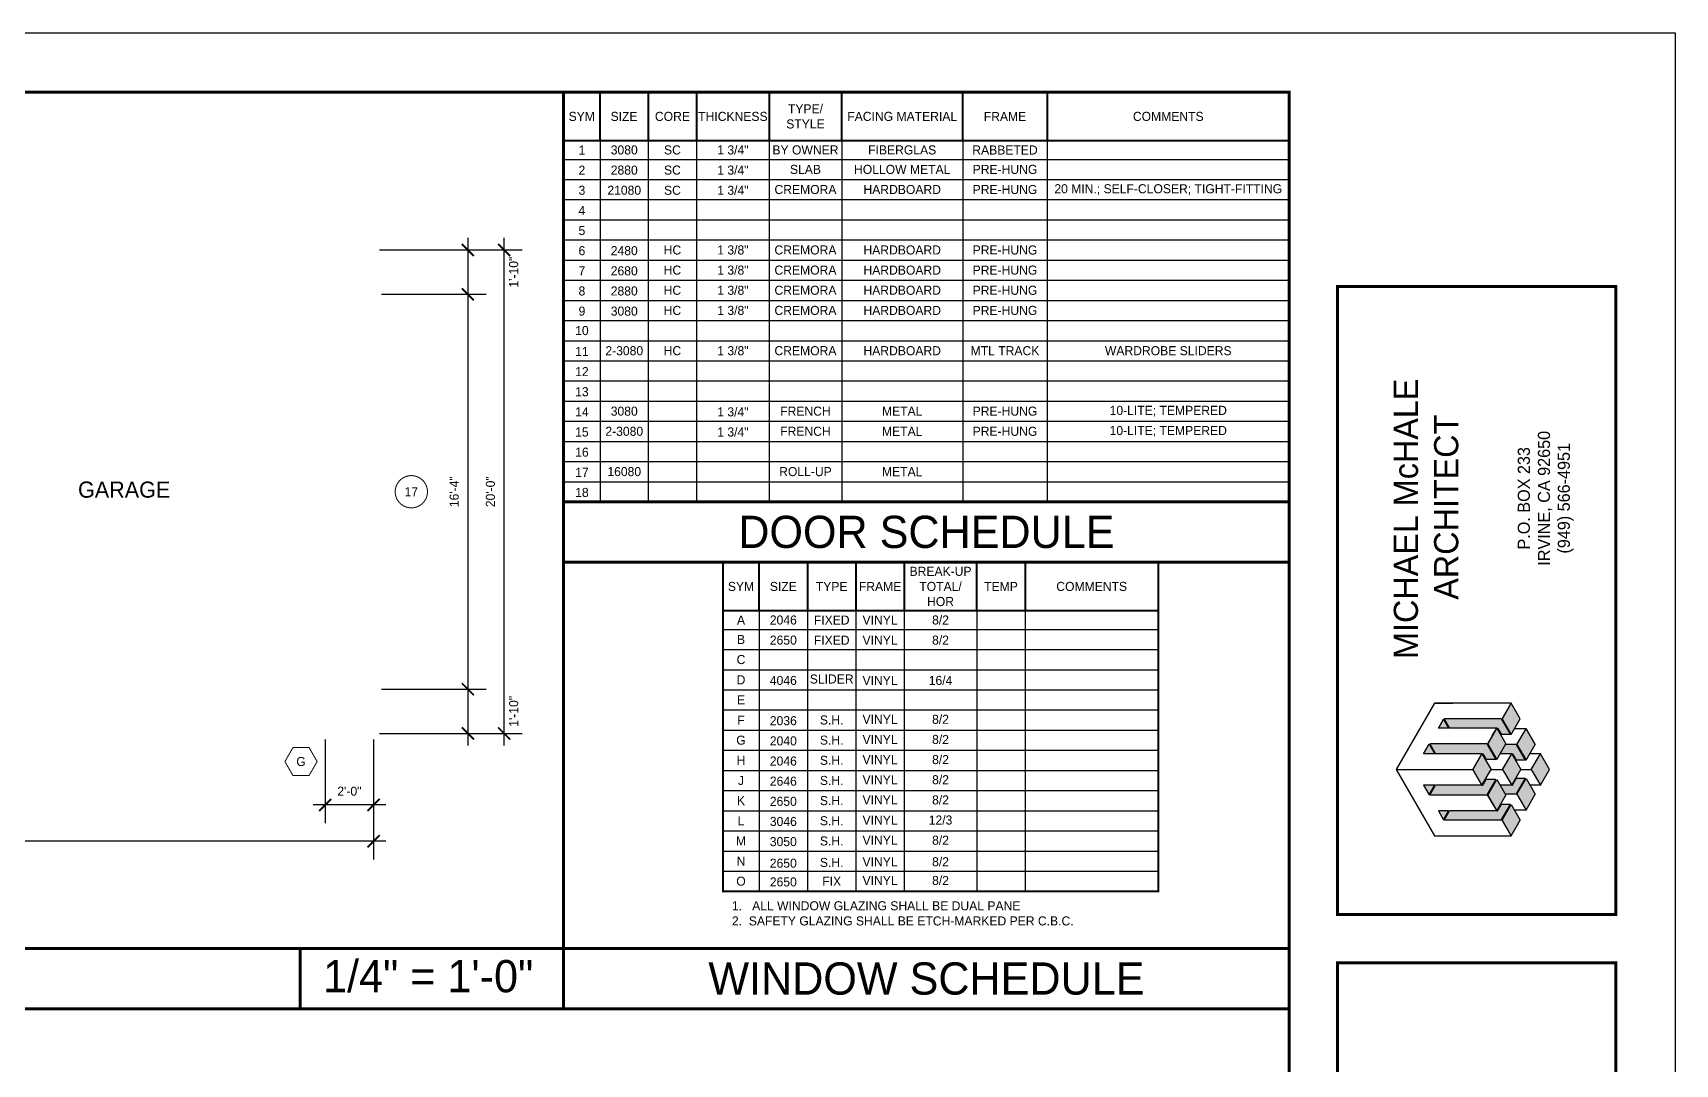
# Model space of a CAD drawing. Extents: x -1728 to 0, y -1152 to 0.
# Drawn here: x -815 to 0, y -512 to 0 of the extents above; entities that cross this region are included whole.
import ezdxf
from ezdxf.enums import TextEntityAlignment as Align

# ---------------------------------------------------------------- set-up
doc = ezdxf.new("R2010")
doc.units = 0
doc.header["$LTSCALE"] = 48
doc.header["$MEASUREMENT"] = 0
doc.header["$PDMODE"] = 3
doc.header["$PDSIZE"] = -2
doc.layers.get('0').update_dxf_attribs({"linetype": 'CONTINUOUS'})
doc.layers.get('DEFPOINTS').update_dxf_attribs({"linetype": 'CONTINUOUS'})
doc.layers.add('24X36TB', color=7, linetype='CONTINUOUS', lineweight=30)
for name, color, linetype in [('A-DIMS', 3, 'CONTINUOUS'), ('A-SYM', 2, 'CONTINUOUS'), ('A-SYM TEXT', 3, 'CONTINUOUS'), ('A-TEXT', 3, 'CONTINUOUS'), ('A_DR_SCH_TXT', 3, 'CONTINUOUS'), ('A_WDO_SCH', 7, 'CONTINUOUS'), ('A_WDO_SCH_TXT', 3, 'CONTINUOUS'), ('TB-text', 3, 'CONTINUOUS')]:
    doc.layers.add(name, color=color, linetype=linetype)
doc.styles.get("Standard").update_dxf_attribs({"font": 'ERASMD.TTF', "height": 4.5})
doc.dimstyles.new('ARCHITECTURE', dxfattribs={"dimscale": 48, "dimtxt": 0.18, "dimasz": 0.125, "dimexe": 0.1875, "dimexo": 0.0625, "dimgap": 0.09375, "dimtad": 1, "dimdec": 4, "dimzin": 3, "dimdsep": 46, "dimlunit": 4, "dimtxsty": 'Standard', "dimblk1": 'ARCHTICK', "dimblk2": 'ARCHTICK', "dimsah": 1, "dimcen": 0.09375, "dimdle": 0.125, "dimclrd": 1, "dimclre": 1, "dimclrt": 3, "dimadec": 0, "dimazin": 0, "dimtfac": 1, "dimtdec": 4, "dimtofl": 0, "dimtmove": 2, "dimatfit": 3, "dimldrblk": 'ARCHTICK', "dimfxl": 1, "dimfrac": 2, "dimtolj": 1, "dimtzin": 0, "dimarcsym": 0})

# ---------------------------------------------------------------- blocks, each defined once
blk = doc.blocks.new('A$C2A811E11')
at = {"layer": 'TB-text'}
h = blk.add_hatch(color=256, dxfattribs=at)
h.paths.add_polyline_path([(-55.86, -198.86), (-56.36, -199.73), (-51.86, -207.52), (-47.36, -199.73), (-51.86, -191.93)])
h.paths.add_polyline_path([(-61.24, -208.17), (-61.36, -208.39), (-63.36, -211.85), (-63.49, -212.07), (-58.99, -219.86), (-54.49, -212.07), (-58.99, -204.27)])
h.paths.add_polyline_path([(-66.36, -217.05), (-70.86, -224.84), (-66.36, -232.63), (-61.86, -224.84)])
h.paths.add_polyline_path([(-58.99, -229.82), (-63.49, -237.61), (-58.99, -245.41), (-54.49, -237.61)])
h.paths.add_polyline_path([(-56.36, -249.95), (-51.86, -257.75), (-47.36, -249.95), (-51.86, -242.16)])
h.paths.add_polyline_path([(-48.99, -237.18), (-44.49, -244.97), (-39.99, -237.18), (-44.49, -229.39)])
h.paths.add_polyline_path([(-41.86, -224.84), (-37.36, -232.63), (-32.86, -224.84), (-37.36, -217.05)])
h.paths.add_polyline_path([(-48.99, -212.5), (-44.49, -220.29), (-39.99, -212.5), (-44.49, -204.7)])
h.paths.add_polyline_path([(-49.34, -229.39), (-51.21, -232.63), (-51.61, -232.63), (-57.36, -232.63), (-54.74, -237.18), (-49.39, -237.18), (-44.89, -229.39)])
h.paths.add_polyline_path([(-49.39, -212.5), (-54.74, -212.5), (-57.36, -217.05), (-51.61, -217.05), (-51.21, -217.05), (-49.34, -220.29), (-44.89, -220.29)])
h.paths.add_polyline_path([(-85.16, -199.73), (-82.54, -204.27), (-58.99, -204.27), (-58.59, -204.27), (-56.71, -207.52), (-52.26, -207.52), (-56.76, -199.73)])
h.paths.add_polyline_path([(-87.99, -204.27), (-82.94, -204.27), (-85.46, -199.9)])
h.paths.add_polyline_path([(-92.29, -212.07), (-89.41, -217.05), (-66.36, -217.05), (-65.96, -217.05), (-64.34, -219.86), (-59.39, -219.86), (-63.89, -212.07)])
h.paths.add_polyline_path([(-92.59, -212.24), (-95.36, -217.05), (-89.81, -217.05)])
h.paths.add_polyline_path([(-89.41, -232.63), (-92.29, -237.61), (-63.89, -237.61), (-59.39, -229.82), (-64.34, -229.82), (-65.96, -232.63), (-66.36, -232.63)])
h.paths.add_polyline_path([(-95.36, -232.63), (-92.59, -237.44), (-89.81, -232.63)])
h.paths.add_polyline_path([(-82.54, -245.41), (-85.16, -249.95), (-56.76, -249.95), (-52.26, -242.16), (-56.71, -242.16), (-58.59, -245.41), (-58.99, -245.41)])
h.paths.add_polyline_path([(-87.99, -245.41), (-85.46, -249.78), (-82.94, -245.41)])
blk.add_hatch(color=256, dxfattribs=at).paths.add_polyline_path([(-56.11, -224.84), (-51.61, -232.63), (-47.11, -224.84), (-51.61, -217.05)])
for p, q in [((-89.86, -191.93), (-108.86, -224.84)), ((-51.86, -191.93), (-89.86, -191.93)), ((-89.86, -191.93), (-80.86, -191.93)), ((-89.86, -191.93), (-80.86, -191.93)), ((-51.86, -191.93), (-56.36, -199.73)), ((-51.86, -191.93), (-56.36, -199.73)), ((-51.86, -191.93), (-56.36, -199.73)), ((-51.86, -191.93), (-56.36, -199.73)), ((-51.86, -191.93), (-56.36, -199.73)), ((-51.86, -191.93), (-56.36, -199.73)), ((-56.36, -199.73), (-51.86, -191.93)), ((-56.36, -199.73), (-51.86, -191.93)), ((-51.86, -191.93), (-56.36, -199.73)), ((-51.86, -191.93), (-56.36, -199.73)), ((-51.86, -191.93), (-56.36, -199.73)), ((-51.86, -191.93), (-56.36, -199.73)), ((-51.86, -191.93), (-55.86, -198.86)), ((-51.86, -191.93), (-55.86, -198.86)), ((-51.86, -191.93), (-55.86, -198.86)), ((-51.86, -191.93), (-55.86, -198.86)), ((-51.86, -191.93), (-55.86, -198.86)), ((-51.86, -191.93), (-55.86, -198.86)), ((-47.36, -199.73), (-51.86, -191.93)), ((-47.36, -199.73), (-51.86, -191.93)), ((-85.46, -199.9), (-87.99, -204.27)), ((-87.99, -204.27), (-85.46, -199.9)), ((-85.46, -199.9), (-82.94, -204.27)), ((-85.46, -199.9), (-85.46, -199.9)), ((-56.76, -199.73), (-85.16, -199.73)), ((-56.76, -199.73), (-85.16, -199.73)), ((-85.16, -199.73), (-82.54, -204.27)), ((-56.76, -199.73), (-52.26, -207.52)), ((-56.36, -199.73), (-51.86, -207.52)), ((-56.36, -199.73), (-51.86, -207.52)), ((-51.86, -207.52), (-47.36, -199.73)), ((-51.86, -207.52), (-47.36, -199.73)), ((-82.94, -204.27), (-87.99, -204.27)), ((-82.94, -204.27), (-87.99, -204.27)), ((-58.99, -204.27), (-82.54, -204.27)), ((-58.99, -204.27), (-82.54, -204.27)), ((-63.49, -212.07), (-58.99, -204.27)), ((-58.99, -204.27), (-63.49, -212.07)), ((-58.99, -204.27), (-63.49, -212.07)), ((-58.99, -204.27), (-63.49, -212.07)), ((-58.99, -204.27), (-63.49, -212.07)), ((-58.99, -204.27), (-63.49, -212.07)), ((-58.99, -204.27), (-63.49, -212.07)), ((-63.49, -212.07), (-58.99, -204.27)), ((-61.24, -208.17), (-63.49, -212.07)), ((-61.24, -208.17), (-63.49, -212.07)), ((-61.24, -208.17), (-63.49, -212.07)), ((-61.24, -208.17), (-63.49, -212.07)), ((-61.36, -208.39), (-63.36, -211.85)), ((-61.36, -208.39), (-63.36, -211.85)), ((-61.36, -208.39), (-63.36, -211.85)), ((-61.36, -208.39), (-63.36, -211.85)), ((-61.36, -208.39), (-63.36, -211.85)), ((-61.36, -208.39), (-63.36, -211.85)), ((-62.36, -210.12), (-60.11, -206.22)), ((-62.36, -210.12), (-60.11, -206.22)), ((-62.36, -210.12), (-60.11, -206.22)), ((-62.36, -210.12), (-60.11, -206.22)), ((-61.36, -208.39), (-59.36, -204.92)), ((-61.36, -208.39), (-59.36, -204.92)), ((-61.36, -208.39), (-59.36, -204.92)), ((-61.36, -208.39), (-59.36, -204.92)), ((-61.36, -208.39), (-59.36, -204.92)), ((-61.36, -208.39), (-59.36, -204.92)), ((-61.24, -208.17), (-58.99, -204.27)), ((-61.24, -208.17), (-58.99, -204.27)), ((-61.24, -208.17), (-58.99, -204.27)), ((-61.24, -208.17), (-58.99, -204.27)), ((-58.99, -204.27), (-54.49, -212.07)), ((-58.99, -204.27), (-54.49, -212.07)), ((-58.99, -204.27), (-58.59, -204.27)), ((-58.59, -204.27), (-56.71, -207.52)), ((-52.26, -207.52), (-56.71, -207.52)), ((-52.26, -207.52), (-56.71, -207.52)), ((-44.49, -204.7), (-50.24, -204.7)), ((-44.49, -204.7), (-50.24, -204.7)), ((-48.99, -212.5), (-44.49, -204.7)), ((-48.99, -212.5), (-44.49, -204.7)), ((-39.99, -212.5), (-44.49, -204.7)), ((-44.49, -204.7), (-39.99, -212.5)), ((-39.99, -212.5), (-44.49, -204.7)), ((-95.36, -217.05), (-92.59, -212.24)), ((-89.81, -217.05), (-95.36, -217.05)), ((-89.81, -217.05), (-95.36, -217.05)), ((-92.59, -212.24), (-89.81, -217.05)), ((-92.29, -212.07), (-89.41, -217.05)), ((-63.89, -212.07), (-92.29, -212.07)), ((-63.89, -212.07), (-92.29, -212.07)), ((-66.36, -217.05), (-89.41, -217.05)), ((-66.36, -217.05), (-89.41, -217.05)), ((-70.86, -224.84), (-66.36, -217.05)), ((-70.86, -224.84), (-66.36, -217.05)), ((-66.36, -217.05), (-70.86, -224.84)), ((-66.36, -217.05), (-70.86, -224.84)), ((-66.36, -217.05), (-70.86, -224.84)), ((-66.36, -217.05), (-70.86, -224.84)), ((-66.36, -217.05), (-70.86, -224.84)), ((-66.36, -217.05), (-70.86, -224.84)), ((-70.86, -224.84), (-66.36, -217.05)), ((-70.86, -224.84), (-66.36, -217.05)), ((-70.86, -224.84), (-66.86, -217.91)), ((-70.86, -224.84), (-66.86, -217.91)), ((-70.86, -224.84), (-66.86, -217.91)), ((-70.86, -224.84), (-66.86, -217.91)), ((-70.86, -224.84), (-66.86, -217.91)), ((-70.86, -224.84), (-66.86, -217.91)), ((-70.86, -224.84), (-66.86, -217.91)), ((-70.86, -224.84), (-66.86, -217.91)), ((-66.36, -217.05), (-61.86, -224.84)), ((-66.36, -217.05), (-61.86, -224.84)), ((-66.36, -217.05), (-65.96, -217.05)), ((-65.96, -217.05), (-64.34, -219.86)), ((-59.39, -219.86), (-64.34, -219.86)), ((-59.39, -219.86), (-64.34, -219.86)), ((-63.89, -212.07), (-59.39, -219.86)), ((-63.49, -212.07), (-58.99, -219.86)), ((-63.49, -212.07), (-58.99, -219.86)), ((-58.99, -219.86), (-54.49, -212.07)), ((-58.99, -219.86), (-54.49, -212.07)), ((-51.61, -217.05), (-57.36, -217.05)), ((-51.61, -217.05), (-57.36, -217.05)), ((-56.11, -224.84), (-51.61, -217.05)), ((-56.11, -224.84), (-51.61, -217.05)), ((-49.39, -212.5), (-54.74, -212.5)), ((-49.39, -212.5), (-54.74, -212.5)), ((-51.61, -217.05), (-47.11, -224.84)), ((-51.61, -217.05), (-47.11, -224.84)), ((-51.61, -217.05), (-51.21, -217.05)), ((-51.21, -217.05), (-49.34, -220.29)), ((-49.39, -212.5), (-44.89, -220.29)), ((-48.99, -212.5), (-44.49, -220.29)), ((-48.99, -212.5), (-44.49, -220.29)), ((-44.49, -220.29), (-39.99, -212.5)), ((-44.49, -220.29), (-39.99, -212.5)), ((-37.36, -217.05), (-42.61, -217.05)), ((-37.36, -217.05), (-42.61, -217.05)), ((-41.86, -224.84), (-37.36, -217.05)), ((-41.86, -224.84), (-37.36, -217.05)), ((-32.86, -224.84), (-37.36, -217.05)), ((-32.86, -224.84), (-37.36, -217.05)), ((-108.86, -224.84), (-70.86, -224.84)), ((-108.86, -224.84), (-70.86, -224.84)), ((-108.86, -224.84), (-70.86, -224.84)), ((-108.86, -224.84), (-70.86, -224.84)), ((-108.86, -224.84), (-70.86, -224.84)), ((-108.86, -224.84), (-70.86, -224.84)), ((-108.86, -224.84), (-70.86, -224.84)), ((-108.86, -224.84), (-70.86, -224.84)), ((-108.86, -224.84), (-89.86, -257.75)), ((-108.86, -224.84), (-99.86, -224.84)), ((-108.86, -224.84), (-99.86, -224.84)), ((-70.86, -224.84), (-66.86, -231.77)), ((-70.86, -224.84), (-66.36, -232.63)), ((-70.86, -224.84), (-66.86, -231.77)), ((-70.86, -224.84), (-66.86, -231.77)), ((-70.86, -224.84), (-66.36, -232.63)), ((-70.86, -224.84), (-66.86, -231.77)), ((-66.36, -232.63), (-70.86, -224.84)), ((-66.36, -232.63), (-70.86, -224.84)), ((-66.36, -232.63), (-61.86, -224.84)), ((-61.86, -224.84), (-56.11, -224.84)), ((-61.86, -224.84), (-56.11, -224.84)), ((-56.11, -224.84), (-51.61, -232.63)), ((-51.61, -232.63), (-47.11, -224.84)), ((-44.89, -220.29), (-49.34, -220.29)), ((-44.89, -220.29), (-49.34, -220.29)), ((-47.11, -224.84), (-41.86, -224.84)), ((-47.11, -224.84), (-41.86, -224.84)), ((-41.86, -224.84), (-37.36, -232.63)), ((-37.36, -232.63), (-32.86, -224.84)), ((-95.36, -232.63), (-92.59, -237.44)), ((-89.81, -232.63), (-95.36, -232.63)), ((-92.59, -237.44), (-89.81, -232.63)), ((-92.29, -237.61), (-89.41, -232.63)), ((-66.36, -232.63), (-89.41, -232.63)), ((-66.36, -232.63), (-65.96, -232.63)), ((-65.96, -232.63), (-64.34, -229.82)), ((-59.39, -229.82), (-64.34, -229.82)), ((-59.39, -229.82), (-64.34, -229.82)), ((-63.89, -237.61), (-59.39, -229.82)), ((-63.49, -237.61), (-58.99, -229.82)), ((-58.99, -229.82), (-54.49, -237.61)), ((-51.61, -232.63), (-57.36, -232.63)), ((-51.61, -232.63), (-51.21, -232.63)), ((-51.21, -232.63), (-49.34, -229.39)), ((-49.39, -237.18), (-44.89, -229.39)), ((-44.89, -229.39), (-49.34, -229.39)), ((-44.89, -229.39), (-49.34, -229.39)), ((-48.99, -237.18), (-44.49, -229.39)), ((-44.49, -229.39), (-39.99, -237.18)), ((-37.36, -232.63), (-42.61, -232.63)), ((-63.89, -237.61), (-92.29, -237.61)), ((-63.49, -237.61), (-58.99, -245.41)), ((-58.99, -245.41), (-63.49, -237.61)), ((-58.99, -245.41), (-63.49, -237.61)), ((-61.24, -241.51), (-63.49, -237.61)), ((-61.24, -241.51), (-63.49, -237.61)), ((-61.36, -241.29), (-63.36, -237.83)), ((-61.36, -241.29), (-63.36, -237.83)), ((-62.36, -239.56), (-60.11, -243.46)), ((-62.36, -239.56), (-60.11, -243.46)), ((-61.36, -241.29), (-59.36, -244.76)), ((-61.36, -241.29), (-59.36, -244.76)), ((-61.24, -241.51), (-58.99, -245.41)), ((-61.24, -241.51), (-58.99, -245.41)), ((-58.99, -245.41), (-54.49, -237.61)), ((-58.59, -245.41), (-56.71, -242.16)), ((-56.76, -249.95), (-52.26, -242.16)), ((-52.26, -242.16), (-56.71, -242.16)), ((-56.36, -249.95), (-51.86, -242.16)), ((-49.39, -237.18), (-54.74, -237.18)), ((-51.86, -242.16), (-47.36, -249.95)), ((-48.99, -237.18), (-44.49, -244.97)), ((-44.49, -244.97), (-39.99, -237.18)), ((-82.94, -245.41), (-87.99, -245.41)), ((-87.99, -245.41), (-85.46, -249.78)), ((-85.46, -249.78), (-82.94, -245.41)), ((-85.46, -249.78), (-85.46, -249.78)), ((-85.16, -249.95), (-82.54, -245.41)), ((-56.76, -249.95), (-85.16, -249.95)), ((-58.99, -245.41), (-82.54, -245.41)), ((-58.99, -245.41), (-58.59, -245.41)), ((-51.86, -257.75), (-56.36, -249.95)), ((-51.86, -257.75), (-56.36, -249.95)), ((-51.86, -257.75), (-56.36, -249.95)), ((-51.86, -257.75), (-56.36, -249.95)), ((-56.36, -249.95), (-51.86, -257.75)), ((-51.86, -257.75), (-55.86, -250.82)), ((-51.86, -257.75), (-55.86, -250.82)), ((-51.86, -257.75), (-47.36, -249.95)), ((-44.49, -244.97), (-50.24, -244.97)), ((-89.86, -257.75), (-51.86, -257.75)), ((-89.86, -257.75), (-80.86, -257.75))]:
    blk.add_line(p, q, dxfattribs=at)
for s, p in [('MICHAEL McHALE ', (-98.1, -169.96)), ('ARCHITECT', (-78.1, -140.6))]:
    blk.add_text(s, height=12, rotation=90, dxfattribs=at).set_placement(p)
for s, p in [('IRVINE, CA 92650', (-32.59, -90.25)), ('(949) 566-4951', (-22.73, -90.25)), ('P.O. BOX 233', (-42.59, -90.26))]:
    blk.add_text(s, height=6, rotation=90, dxfattribs=at).set_placement(p, align=Align.CENTER)
blk = doc.blocks.new('A$C06A91398')
at = {"layer": '24X36TB'}
blk.add_lwpolyline([(-1115.88, 1085.14), (612.12, 1085.14), (612.12, -66.86), (-1115.88, -66.86)], close=True, dxfattribs=at)
at = {"layer": '24X36TB', "const_width": 1.5}
for points in [[(420.62, -37.36), (420.62, 1055.64), (-1055.88, 1055.64), (-1055.88, -37.36)], [(444.62, 647.52), (444.62, 959.26), (582.62, 959.26), (582.62, 647.52)], [(444.62, 346.64), (444.62, 623.52), (582.62, 623.52), (582.62, 346.64)]]:
    blk.add_lwpolyline(points, close=True, dxfattribs=at)
blk = doc.blocks.new('_ARCHTICK')
at = {"color": 0, "linetype": 'ByBlock', "const_width": 0.15}
blk.add_lwpolyline([(-0.5, -0.5), (0.5, 0.5)], dxfattribs=at)
blk = doc.blocks.new('*D12')
at = {"layer": 'A-DIMS', "color": 1, "lineweight": -2, "transparency": 16777216}
for p, q in [((-580.98, -353.77), (-580.98, -101.77)), ((-642.78, -107.77), (-571.98, -107.77)), ((-642.78, -347.77), (-571.98, -347.77))]:
    blk.add_line(p, q, dxfattribs=at)
at = {"layer": 'DEFPOINTS', "color": 0, "transparency": 16777216}
for p in [(-645.78, -107.77), (-580.98, -107.77), (-645.78, -347.77)]:
    blk.add_point(p, dxfattribs=at)
at = {"layer": 'A-DIMS', "color": 1, "lineweight": -2, "transparency": 16777216, "xscale": 6, "yscale": 6, "zscale": 6}
for p, rotation in [((-580.98, -107.77), 90), ((-580.98, -347.77), 270)]:
    blk.add_blockref('_ARCHTICK', p, dxfattribs=dict(at, rotation=rotation))
at = {"layer": 'A-DIMS', "color": 3, "transparency": 16777216, "insert": (-587.8, -227.77), "char_height": 4.5, "attachment_point": 5, "rotation": 90}
blk.add_mtext('\\A1;20\'-0"', dxfattribs=at)
blk = doc.blocks.new('*D13')
at = {"layer": 'A-DIMS', "color": 1, "lineweight": -2, "transparency": 16777216}
for p, q in [((-598.98, -101.77), (-598.98, -135.77)), ((-642.78, -107.77), (-589.98, -107.77)), ((-641.78, -129.77), (-589.98, -129.77))]:
    blk.add_line(p, q, dxfattribs=at)
at = {"layer": 'DEFPOINTS', "color": 0, "transparency": 16777216}
for p in [(-645.78, -107.77), (-644.78, -129.77), (-598.98, -129.77)]:
    blk.add_point(p, dxfattribs=at)
at = {"layer": 'A-DIMS', "color": 1, "lineweight": -2, "transparency": 16777216, "xscale": 6, "yscale": 6, "zscale": 6}
for p, rotation in [((-598.98, -107.77), 90), ((-598.98, -129.77), 270)]:
    blk.add_blockref('_ARCHTICK', p, dxfattribs=dict(at, rotation=rotation))
at = {"layer": 'A-DIMS', "color": 3, "transparency": 16777216, "insert": (-576.26, -118.77), "char_height": 4.5, "attachment_point": 5, "rotation": 90}
blk.add_mtext('\\A1;1\'-10"', dxfattribs=at)
blk = doc.blocks.new('*D14')
at = {"layer": 'A-DIMS', "color": 1, "lineweight": -2, "transparency": 16777216}
for p, q in [((-641.78, -129.77), (-589.98, -129.77)), ((-598.98, -123.77), (-598.98, -331.77)), ((-641.78, -325.77), (-589.98, -325.77))]:
    blk.add_line(p, q, dxfattribs=at)
at = {"layer": 'DEFPOINTS', "color": 0, "transparency": 16777216}
for p in [(-644.78, -129.77), (-644.78, -325.77), (-598.98, -325.77)]:
    blk.add_point(p, dxfattribs=at)
at = {"layer": 'A-DIMS', "color": 1, "lineweight": -2, "transparency": 16777216, "xscale": 6, "yscale": 6, "zscale": 6}
for p, rotation in [((-598.98, -129.77), 90), ((-598.98, -325.77), 270)]:
    blk.add_blockref('_ARCHTICK', p, dxfattribs=dict(at, rotation=rotation))
at = {"layer": 'A-DIMS', "color": 3, "transparency": 16777216, "insert": (-605.77, -227.77), "char_height": 4.5, "attachment_point": 5, "rotation": 90}
blk.add_mtext('\\A1;16\'-4"', dxfattribs=at)
blk = doc.blocks.new('*D15')
at = {"layer": 'A-DIMS', "color": 1, "lineweight": -2, "transparency": 16777216}
for p, q in [((-641.78, -325.77), (-589.98, -325.77)), ((-598.98, -319.77), (-598.98, -353.77)), ((-642.78, -347.77), (-589.98, -347.77))]:
    blk.add_line(p, q, dxfattribs=at)
at = {"layer": 'DEFPOINTS', "color": 0, "transparency": 16777216}
for p in [(-644.78, -325.77), (-645.78, -347.77), (-598.98, -347.77)]:
    blk.add_point(p, dxfattribs=at)
at = {"layer": 'A-DIMS', "color": 1, "lineweight": -2, "transparency": 16777216, "xscale": 6, "yscale": 6, "zscale": 6}
for p, rotation in [((-598.98, -325.77), 90), ((-598.98, -347.77), 270)]:
    blk.add_blockref('_ARCHTICK', p, dxfattribs=dict(at, rotation=rotation))
at = {"layer": 'A-DIMS', "color": 3, "transparency": 16777216, "insert": (-576.26, -336.77), "char_height": 4.5, "attachment_point": 5, "rotation": 90}
blk.add_mtext('\\A1;1\'-10"', dxfattribs=at)
blk = doc.blocks.new('*D16')
at = {"layer": 'A-DIMS', "color": 1, "lineweight": -2, "transparency": 16777216}
for p, q in [((-1347.78, -350.77), (-1347.78, -410.24)), ((-645.78, -350.77), (-645.78, -410.24)), ((-639.78, -401.24), (-1353.78, -401.24))]:
    blk.add_line(p, q, dxfattribs=at)
at = {"layer": 'DEFPOINTS', "color": 0, "transparency": 16777216}
for p in [(-1347.78, -347.77), (-645.78, -347.77), (-1347.78, -401.24)]:
    blk.add_point(p, dxfattribs=at)
at = {"layer": 'A-DIMS', "color": 1, "lineweight": -2, "transparency": 16777216, "xscale": 6, "yscale": 6, "zscale": 6, "rotation": 180}
blk.add_blockref('_ARCHTICK', (-1347.78, -401.24), dxfattribs=at)
at = {"layer": 'A-DIMS', "color": 1, "lineweight": -2, "transparency": 16777216, "xscale": 6, "yscale": 6, "zscale": 6}
blk.add_blockref('_ARCHTICK', (-645.78, -401.24), dxfattribs=at)
at = {"layer": 'A-DIMS', "color": 3, "transparency": 16777216, "insert": (-996.78, -394.42), "char_height": 4.5, "attachment_point": 5}
blk.add_mtext('\\A1;58\'-6"', dxfattribs=at)
blk = doc.blocks.new('*D17')
at = {"layer": 'A-DIMS', "color": 1, "lineweight": -2, "transparency": 16777216}
for p, q in [((-669.78, -350.77), (-669.78, -392.24)), ((-645.78, -350.77), (-645.78, -392.24)), ((-639.78, -383.24), (-675.78, -383.24))]:
    blk.add_line(p, q, dxfattribs=at)
at = {"layer": 'DEFPOINTS', "color": 0, "transparency": 16777216}
for p in [(-669.78, -347.77), (-645.78, -347.77), (-669.78, -383.24)]:
    blk.add_point(p, dxfattribs=at)
at = {"layer": 'A-DIMS', "color": 1, "lineweight": -2, "transparency": 16777216, "xscale": 6, "yscale": 6, "zscale": 6, "rotation": 180}
blk.add_blockref('_ARCHTICK', (-669.78, -383.24), dxfattribs=at)
at = {"layer": 'A-DIMS', "color": 1, "lineweight": -2, "transparency": 16777216, "xscale": 6, "yscale": 6, "zscale": 6}
blk.add_blockref('_ARCHTICK', (-645.78, -383.24), dxfattribs=at)
at = {"layer": 'A-DIMS', "color": 3, "transparency": 16777216, "insert": (-657.78, -376.42), "char_height": 4.5, "attachment_point": 5}
blk.add_mtext('\\A1;2\'-0"', dxfattribs=at)

msp = doc.modelspace()

# ---------------------------------------------------------------- linework, layer by layer
at = {"layer": '24X36TB', "const_width": 1.5}
for points in [[(-551.5, -484.47923), (-551.5, -29.5)], [(-551.5, -232.79761), (-191.18786, -232.79761)], [(-551.5, -262.79761), (-191.5, -262.79761)], [(-1668, -454.47923), (-1074, -454.47923), (-191.5, -454.47923)], [(-682.20815, -484.47923), (-682.20815, -454.47923)], [(-1668, -484.47923), (-1074, -484.47923), (-191.5, -484.47923)]]:
    msp.add_lwpolyline(points, dxfattribs=at)
at = {"layer": 'A-SYM', "const_width": 0.5}
msp.add_lwpolyline([(-627.04868, -219.76678, 458.365508884), (-626.97887, -219.76708, 458.365508884)], format="xyb", dxfattribs=at)
msp.add_lwpolyline([(-689.78199, -361.69715), (-685.78324, -368.62319), (-677.78324, -368.62319), (-673.78324, -361.69498), (-677.78324, -354.76678), (-685.78324, -354.76678), (-689.78219, -361.69315)], dxfattribs=at)
at = {"layer": 'A_DR_SCH_TXT', "color": 7}
for p, q in [((-533.32148, -29.5), (-533.32148, -232.79761)), ((-509.5, -29.5), (-509.5, -232.79761)), ((-485.5, -29.5), (-485.5, -232.79761)), ((-449.5, -29.5), (-449.5, -232.79761)), ((-413.5, -29.5), (-413.5, -232.79761)), ((-353.5, -29.5), (-353.5, -232.79761)), ((-311.5, -29.5), (-311.5, -232.79761)), ((-551.5, -53.5), (-191.5, -53.5)), ((-551.5, -62.79761), (-191.5, -62.79761)), ((-551.5, -72.79761), (-191.5, -72.79761)), ((-551.5, -82.79761), (-191.5, -82.79761)), ((-551.5, -92.79761), (-191.5, -92.79761)), ((-551.5, -102.79761), (-191.5, -102.79761)), ((-551.5, -112.79761), (-191.5, -112.79761)), ((-551.5, -122.79761), (-191.5, -122.79761)), ((-551.5, -132.79761), (-191.5, -132.79761)), ((-551.5, -142.79761), (-191.5, -142.79761)), ((-551.5, -152.79761), (-191.5, -152.79761)), ((-551.5, -162.79761), (-191.5, -162.79761)), ((-551.5, -172.79761), (-191.5, -172.79761)), ((-551.5, -182.79761), (-191.5, -182.79761)), ((-551.5, -192.79761), (-191.5, -192.79761)), ((-551.5, -202.79761), (-191.5, -202.79761)), ((-551.5, -212.79761), (-191.5, -212.79761)), ((-551.5, -222.79761), (-191.5, -222.79761)), ((-551.5, -232.79761), (-191.5, -232.79761))]:
    msp.add_line(p, q, dxfattribs=at)
at = {"layer": 'A_DR_SCH_TXT', "color": 7, "const_width": 1}
for points in [[(-551.5, -29.5), (-551.5, -232.79761), (-191.5, -232.79761), (-191.5, -29.5)], [(-191.5, -29.5), (-551.5, -29.5)], [(-533.5, -29.5), (-533.5, -53.5)], [(-509.5, -29.5), (-509.5, -53.5)], [(-485.5, -29.5), (-485.5, -53.5)], [(-449.5, -29.5), (-449.5, -53.5)], [(-413.5, -29.5), (-413.5, -53.5)], [(-353.5, -29.5), (-353.5, -53.5)], [(-311.5, -29.5), (-311.5, -53.5)], [(-191.5, -53.5), (-551.5, -53.5)]]:
    msp.add_lwpolyline(points, dxfattribs=at)
at = {"layer": 'A_WDO_SCH'}
for p, q in [((-454.48167, -262.79761), (-454.48167, -426.09523)), ((-430.48167, -262.79761), (-430.48167, -426.09523)), ((-406.48167, -262.79761), (-406.48167, -426.09523)), ((-382.48167, -262.79761), (-382.48167, -426.09523)), ((-346.48167, -262.79761), (-346.48167, -426.09523)), ((-322.48167, -262.79761), (-322.48167, -426.09523)), ((-472.48167, -286.79761), (-256.48167, -286.79761)), ((-472.48167, -296.09523), (-256.48167, -296.09523)), ((-472.48167, -306.09523), (-256.48167, -306.09523)), ((-472.48167, -316.09523), (-256.48167, -316.09523)), ((-472.48167, -326.09523), (-256.48167, -326.09523)), ((-472.48167, -336.09523), (-256.48167, -336.09523)), ((-472.48167, -346.09523), (-256.48167, -346.09523)), ((-472.48167, -356.09523), (-256.48167, -356.09523)), ((-472.48167, -366.09523), (-256.48167, -366.09523)), ((-472.48167, -376.09523), (-256.48167, -376.09523)), ((-472.48167, -386.09523), (-256.48167, -386.09523)), ((-472.48167, -396.09523), (-256.48167, -396.09523)), ((-472.48167, -406.09523), (-256.48167, -406.09523)), ((-472.48167, -416.09523), (-256.48167, -416.09523)), ((-472.48167, -426.09523), (-256.48167, -426.09523)), ((-472.48167, -426.09523), (-256.48167, -426.09523)), ((-472.48167, -426.09523), (-256.48167, -426.09523)), ((-472.48167, -426.09523), (-256.48167, -426.09523)), ((-472.48167, -426.09523), (-256.48167, -426.09523))]:
    msp.add_line(p, q, dxfattribs=at)
at = {"layer": 'A_WDO_SCH', "const_width": 1}
for points in [[(-472.48167, -262.79761), (-472.48167, -426.09523), (-256.48167, -426.09523), (-256.48167, -262.79761)], [(-256.48167, -262.79761), (-472.48167, -262.79761)], [(-454.48167, -262.79761), (-454.48167, -286.79761)], [(-430.48167, -262.79761), (-430.48167, -286.79761)], [(-406.48167, -262.79761), (-406.48167, -286.79761)], [(-382.48167, -262.79761), (-382.48167, -286.79761)], [(-346.48167, -262.79761), (-346.48167, -286.79761)], [(-322.48167, -262.79761), (-322.48167, -286.79761)], [(-256.48167, -286.79761), (-472.48167, -286.79761)]]:
    msp.add_lwpolyline(points, dxfattribs=at)

# ---------------------------------------------------------------- block references
at = {"color": 1}
msp.add_blockref('A$C2A811E11', (-29.5, -140.76531), dxfattribs=at)
at = {"layer": 'A-DIMS'}
msp.add_blockref('A$C06A91398', (-612.11644, -1085.14447), dxfattribs=at)

# ---------------------------------------------------------------- texts
at = {"layer": 'A-SYM TEXT', "char_height": 4.5, "width": 16, "attachment_point": 5}
for s, insert in [('17', (-627.04868, -227.76674)), ('G', (-681.78262, -361.69498))]:
    msp.add_mtext(s, dxfattribs=dict(at, insert=insert))
at = {"layer": 'A-TEXT'}
for s, insert, char_height, width, attachment_point in [('GARAGE', (-769.53324, -226.76678), 8, 240.5, 5), ('DOOR SCHEDULE', (-371.5, -247.79761), 16, 360, 5), ('1/4" = 1\'-0"', (-618.68218, -460.20196), 16, 628.1875, 2), ('WINDOW SCHEDULE', (-371.5, -469.47923), 16, 360, 5)]:
    msp.add_mtext(s, dxfattribs=dict(at, insert=insert, char_height=char_height, width=width, attachment_point=attachment_point))
at = {"layer": 'A_DR_SCH_TXT', "color": 3, "char_height": 4.5, "attachment_point": 5}
for s, insert, width in [('TYPE/\\PSTYLE', (-431.5, -41.5), 36), ('FACING MATERIAL', (-383.5, -41.5), 60), ('FRAME', (-332.5, -41.5), 42), ('COMMENTS', (-251.5, -41.5), 120), ('1', (-542.41074, -58.14881), 18.1785198), ('3080', (-521.41074, -58.14881), 23.8214802), ('SC', (-497.5, -58.14881), 24), ('1 3/4"', (-467.5, -58.14881), 36), ('BY OWNER', (-431.5, -58.14881), 36), ('FIBERGLAS', (-383.5, -58.14881), 60), ('RABBETED', (-332.5, -58.14881), 42), ('2', (-542.41074, -68.14881), 18.1785198), ('2880', (-521.41074, -68.14881), 23.8214802), ('SC', (-497.5, -68.14881), 24), ('1 3/4"', (-467.5, -68.14881), 36), ('SLAB', (-431.5, -67.79761), 36), ('HOLLOW METAL', (-383.5, -67.79761), 60), ('PRE-HUNG', (-332.5, -67.79761), 42), ('3', (-542.41074, -78.14881), 18.1785198), ('21080', (-521.41074, -78.14881), 23.8214802), ('SC', (-497.5, -78.14881), 24), ('1 3/4"', (-467.5, -78.14881), 36), ('CREMORA', (-431.5, -77.79761), 36), ('HARDBOARD', (-383.5, -77.79761), 60), ('PRE-HUNG', (-332.5, -77.79761), 42), ('20 MIN.; SELF-CLOSER; TIGHT-FITTING', (-251.5, -77.79761), 120), ('4', (-542.41074, -88.14881), 18.1785198), ('5', (-542.41074, -98.14881), 18.1785198), ('6', (-542.41074, -108.14881), 18.1785198), ('2480', (-521.41074, -108.14881), 23.8214802), ('HC', (-497.5, -107.79761), 24), ('1 3/8"', (-467.5, -107.79761), 36), ('CREMORA', (-431.5, -107.79761), 36), ('HARDBOARD', (-383.5, -107.79761), 60), ('PRE-HUNG', (-332.5, -107.79761), 42), ('7', (-542.41074, -118.14881), 18.1785198), ('2680', (-521.41074, -118.14881), 23.8214802), ('HC', (-497.5, -117.79761), 24), ('1 3/8"', (-467.5, -117.79761), 36), ('CREMORA', (-431.5, -117.79761), 36), ('HARDBOARD', (-383.5, -117.79761), 60), ('PRE-HUNG', (-332.5, -117.79761), 42), ('8', (-542.41074, -128.14881), 18.1785198), ('2880', (-521.41074, -128.14881), 23.8214802), ('HC', (-497.5, -127.79761), 24), ('1 3/8"', (-467.5, -127.79761), 36), ('CREMORA', (-431.5, -127.79761), 36), ('HARDBOARD', (-383.5, -127.79761), 60), ('PRE-HUNG', (-332.5, -127.79761), 42), ('9', (-542.41074, -138.14881), 18.1785198), ('3080', (-521.41074, -138.14881), 23.8214802), ('HC', (-497.5, -137.79761), 24), ('1 3/8"', (-467.5, -137.79761), 36), ('CREMORA', (-431.5, -137.79761), 36), ('HARDBOARD', (-383.5, -137.79761), 60), ('PRE-HUNG', (-332.5, -137.79761), 42), ('10', (-542.41074, -147.79761), 18.1785198), ('11', (-542.41074, -158.14881), 18.1785198), ('2-3080', (-521.41074, -157.79761), 23.8214802), ('HC', (-497.5, -157.79761), 24), ('1 3/8"', (-467.5, -157.79761), 36), ('CREMORA', (-431.5, -157.79761), 36), ('HARDBOARD', (-383.5, -157.79761), 60), ('MTL TRACK', (-332.5, -157.79761), 42), ('WARDROBE SLIDERS', (-251.5, -157.79761), 120), ('12', (-542.41074, -168.14881), 18.1785198), ('13', (-542.41074, -178.14881), 18.1785198), ('14', (-542.41074, -188.14881), 18.1785198), ('3080', (-521.41074, -187.79761), 23.8214802), ('1 3/4"', (-467.5, -188.14881), 36), ('FRENCH', (-431.5, -187.79761), 36), ('METAL', (-383.5, -187.79761), 60), ('PRE-HUNG', (-332.5, -187.79761), 42), ('10-LITE; TEMPERED', (-251.5, -187.79761), 120), ('2-3080', (-521.41074, -197.79761), 23.8214802), ('FRENCH', (-431.5, -197.79761), 36), ('METAL', (-383.5, -197.79761), 60), ('PRE-HUNG', (-332.5, -197.79761), 42), ('10-LITE; TEMPERED', (-251.5, -197.79761), 120), ('15', (-542.41074, -198.14881), 18.1785198), ('1 3/4"', (-467.5, -198.14881), 36), ('16', (-542.41074, -208.14881), 18.1785198), ('17', (-542.41074, -218.14881), 18.1785198), ('16080', (-521.41074, -217.79761), 23.8214802), ('ROLL-UP', (-431.5, -217.79761), 36), ('METAL', (-383.5, -217.79761), 60), ('18', (-542.41074, -228.14881), 18.1785198)]:
    msp.add_mtext(s, dxfattribs=dict(at, insert=insert, width=width))
at = {"layer": 'A_WDO_SCH_TXT', "color": 3, "char_height": 4.5}
for s, insert, width, attachment_point in [('SYM', (-542.5, -41.5), 18, 5), ('SIZE', (-521.5, -41.5), 24, 5), ('CORE', (-497.5, -41.5), 24, 5), ('THICKNESS', (-467.5, -41.5), 36, 5), ('BREAK-UP \\PTOTAL/\\PHOR', (-364.48167, -274.79761), 36, 5), ('SYM', (-463.48167, -274.79761), 18, 5), ('SIZE', (-442.48167, -274.79761), 24, 5), ('TYPE', (-418.48167, -274.79761), 24, 5), ('FRAME', (-394.48167, -274.79761), 24, 5), ('TEMP', (-334.48167, -274.79761), 24, 5), ('COMMENTS', (-289.48167, -274.79761), 66, 5), ('A', (-463.48167, -291.44642), 18, 5), ('2046', (-442.48167, -291.44642), 24, 5), ('FIXED', (-418.48167, -291.44642), 24, 5), ('VINYL', (-394.48167, -291.44642), 24, 5), ('8/2', (-364.48167, -291.44642), 36, 5), ('B', (-463.48167, -301.09523), 18, 5), ('2650', (-442.48167, -301.44642), 24, 5), ('FIXED', (-418.48167, -301.44642), 24, 5), ('VINYL', (-394.48167, -301.44642), 24, 5), ('8/2', (-364.48167, -301.44642), 36, 5), ('C', (-463.48167, -311.09523), 18, 5), ('D', (-463.48167, -321.09523), 18, 5), ('4046', (-442.48167, -321.44642), 24, 5), ('SLIDER', (-418.48167, -320.74403), 24, 5), ('VINYL', (-394.48167, -321.44642), 24, 5), ('16/4', (-364.48167, -321.44642), 36, 5), ('E', (-463.48167, -331.09523), 18, 5), ('F', (-463.48167, -341.09523), 18, 5), ('2036', (-442.48167, -341.44642), 24, 5), ('S.H.', (-418.48167, -341.09523), 24, 5), ('VINYL', (-394.48167, -340.74403), 24, 5), ('8/2', (-364.48167, -340.74403), 36, 5), ('G', (-463.48167, -351.09523), 18, 5), ('2040', (-442.48167, -351.44642), 24, 5), ('S.H.', (-418.48167, -351.09523), 24, 5), ('VINYL', (-394.48167, -350.74403), 24, 5), ('8/2', (-364.48167, -350.74403), 36, 5), ('VINYL', (-394.48167, -360.74403), 24, 5), ('8/2', (-364.48167, -360.74403), 36, 5), ('H', (-463.48167, -361.09523), 18, 5), ('2046', (-442.48167, -361.44642), 24, 5), ('S.H.', (-418.48167, -361.09523), 24, 5), ('J', (-463.48167, -371.09523), 18, 5), ('2646', (-442.48167, -371.44642), 24, 5), ('S.H.', (-418.48167, -371.09523), 24, 5), ('VINYL', (-394.48167, -370.74403), 24, 5), ('8/2', (-364.48167, -370.74403), 36, 5), ('K', (-463.48167, -381.09523), 18, 5), ('2650', (-442.48167, -381.44642), 24, 5), ('S.H.', (-418.48167, -381.09523), 24, 5), ('VINYL', (-394.48167, -380.74403), 24, 5), ('8/2', (-364.48167, -380.74403), 36, 5), ('L', (-463.48167, -391.09523), 18, 5), ('3046', (-442.48167, -391.44642), 24, 5), ('S.H.', (-418.48167, -391.09523), 24, 5), ('VINYL', (-394.48167, -390.74403), 24, 5), ('12/3', (-364.48167, -390.74403), 36, 5), ('M', (-463.48167, -401.09523), 18, 5), ('3050', (-442.48167, -401.44642), 24, 5), ('S.H.', (-418.48167, -401.09523), 24, 5), ('VINYL', (-394.48167, -400.74403), 24, 5), ('8/2', (-364.48167, -400.74403), 36, 5), ('N', (-463.48167, -411.09523), 18, 5), ('2650', (-442.48167, -412.14881), 24, 5), ('S.H.', (-418.48167, -411.79761), 24, 5), ('VINYL', (-394.48167, -411.44642), 24, 5), ('8/2', (-364.48167, -411.44642), 36, 5), ('O', (-463.48167, -421.09523), 18, 5), ('2650', (-442.48167, -421.44642), 24, 5), ('FIX', (-418.48167, -421.09523), 24, 5), ('VINYL', (-394.48167, -420.74403), 24, 5), ('8/2', (-364.48167, -420.74403), 36, 5), ('\\P1.   ALL WINDOW GLAZING SHALL BE DUAL PANE\\P2.  SAFETY GLAZING SHALL BE ETCH-MARKED PER C.B.C.', (-467.97704, -423.52254), 264.2557596, 1)]:
    msp.add_mtext(s, dxfattribs=dict(at, insert=insert, width=width, attachment_point=attachment_point))

# ---------------------------------------------------------------- dimensions: what is measured, and where the dimension line sits
at = {"layer": 'A-DIMS'}
for base, p1, p2, picture, middle in [((-580.97891, -107.76678), (-645.78324, -347.76678), (-645.78324, -107.76678), '*D12', (-587.80144, -227.76678)), ((-598.97891, -129.76678), (-645.78324, -107.76678), (-644.78324, -129.76678), '*D13', (-576.26133, -118.76678)), ((-598.97891, -325.76678), (-644.78324, -129.76678), (-644.78324, -325.76678), '*D14', (-605.76517, -227.76678)), ((-598.97891, -347.76678), (-644.78324, -325.76678), (-645.78324, -347.76678), '*D15', (-576.26133, -336.76678))]:
    dim = msp.add_linear_dim(base=base, p1=p1, p2=p2, angle=90, dimstyle='ARCHITECTURE', dxfattribs=at)
    dim.commit()
    dim.dimension.update_dxf_attribs({"geometry": picture, "text_midpoint": middle})
for base, p2, picture, middle in [((-1347.78324, -401.23755), (-1347.78324, -347.76678), '*D16', (-996.78324, -394.41502)), ((-669.78324, -383.23755), (-669.78324, -347.76678), '*D17', (-657.78324, -376.41502))]:
    dim = msp.add_linear_dim(base=base, p1=(-645.78324, -347.76678), p2=p2, dimstyle='ARCHITECTURE', dxfattribs=at)
    dim.commit()
    dim.dimension.update_dxf_attribs({"geometry": picture, "text_midpoint": middle})

doc.saveas('drawing.dxf')
